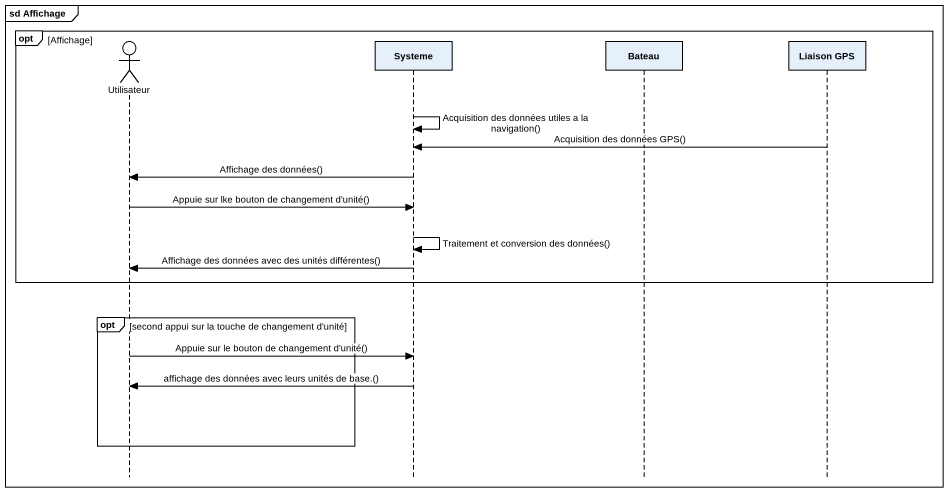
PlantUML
@startuml
mainframe sd Affichage
hide footbox
actor Utilisateur
participant Systeme
participant Bateau
participant "Liaison GPS" as Liaison_GPS

opt Affichage
  Systeme -> Systeme : Acquisition des données utiles a la navigation()
  Liaison_GPS -> Systeme : Acquisition des données GPS()
  Systeme -> Utilisateur : Affichage des données()
  Utilisateur -> Systeme : Appuie sur lke bouton de changement d'unité()
  Systeme -> Systeme : Traitement et conversion des données()
  Systeme -> Utilisateur : Affichage des données avec des unités différentes()
end
opt second appui sur la touche de changement d'unité
  Utilisateur -> Systeme : Appuie sur le bouton de changement d'unité()
  Systeme -> Utilisateur : affichage des données avec leurs unités de base.()
end
@enduml
